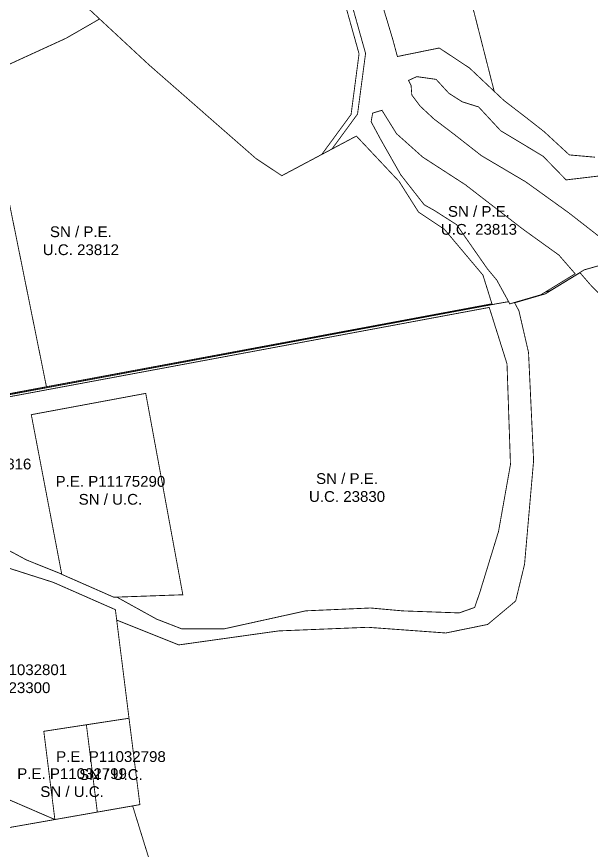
# Model space of a CAD drawing. Header units: metres. Extents: x 561401 to 594056, y 8460144 to 8508504.
# Drawn here: x 587021.2 to 587154.4, y 8500538.5 to 8500732 of the extents above; entities that cross this region are included whole.
import ezdxf

# ---------------------------------------------------------------- set-up
doc = ezdxf.new("R2010")
doc.units = ezdxf.units.M
for name, color, linetype in [('1.2. AFECTADOS BASE GRAFICA SUNARP', 150, 'Continuous'), ('1.2. BASE GRAFICA GORE', 76, 'Continuous'), ('1.2. BASE GRAFICA SUNARP', 150, 'Continuous'), ('1.3 ETIQUETA P.E. Y U.C.', 1, 'Continuous')]:
    doc.layers.add(name, color=color, linetype=linetype)
doc.styles.add('Arial', font='arial.ttf', dxfattribs={"height": 1})

msp = doc.modelspace()

# ---------------------------------------------------------------- linework, layer by layer
at = {"layer": '1.2. AFECTADOS BASE GRAFICA SUNARP', "color": 64, "linetype": 'Continuous', "lineweight": -3, "const_width": 0.2}
for points in [[(587088.05, 8500768.12), (587100.57, 8500723.39), (587098.72, 8500709.31), (587091.92, 8500700.03), (587083.56, 8500695.58), (587083.56, 8500695.58), (587094.27, 8500701.28), (587100.22, 8500709.4), (587102.08, 8500723.48), (587089.55, 8500768.2)], [(587161.71, 8500675.79), (587152.82, 8500673.25), (587144.85, 8500668.38), (587143.68, 8500668.03), (587142.73, 8500667.45), (587135.54, 8500665.35), (587135.26, 8500665.86), (587132.89, 8500665.45), (587006.18, 8500641.79), (586982.83, 8500637.49), (586982.79, 8500637.68), (586981.33, 8500637.4), (586979.88, 8500643.99), (586979.88, 8500643.99), (586973.3, 8500673.88), (586970.93, 8500685.51), (586970.93, 8500685.51), (586970.93, 8500685.51), (586966.21, 8500708.77), (586962.33, 8500727.89), (586962.23, 8500727.88), (586961.27, 8500732.8)], [(587018.42, 8500604.3), (587029.64, 8500600.71), (587044.05, 8500594.37), (587044.35, 8500591.96), (587058.75, 8500586.19), (587081.93, 8500589.44), (587102.59, 8500590.28), (587120.69, 8500588.96), (587130.41, 8500590.94), (587136.9, 8500596.38), (587138.96, 8500604.92), (587141.06, 8500628.99), (587139.88, 8500654.07), (587137.65, 8500663.76), (587136.65, 8500665.59), (587143.84, 8500667.69), (587151.82, 8500672.57), (587154.27, 8500669.74), (587160.41, 8500663.55)], [(586980.71, 8500636.57), (587130.77, 8500664.52), (587134.89, 8500651.43), (587135.69, 8500628.06), (587132.93, 8500612.56), (587128.6, 8500598.43), (587127.38, 8500594.88), (587123.79, 8500593.62), (587110.68, 8500594.09), (587103.22, 8500594.76), (587088.22, 8500594.1), (587069.31, 8500589.93), (587059.45, 8500589.91), (587053.59, 8500592.19), (587044.39, 8500597.28), (587043.68, 8500597.26), (587031.61, 8500602.57), (587031.6, 8500602.63), (587023.45, 8500605.9), (587014.32, 8500610.82)], [(587051.92, 8500536.31), (587048.05, 8500548.82), (587039.86, 8500547.39), (587030.01, 8500545.66), (586999.17, 8500540.23)]]:
    msp.add_lwpolyline(points, dxfattribs=at)
at = {"layer": '1.2. BASE GRAFICA GORE', "color": 64, "linetype": 'Continuous', "lineweight": -3, "const_width": 0.2}
for points in [[(587157.07, 8500695.13), (587148.6, 8500694.12), (587143.25, 8500699.62), (587133.42, 8500705.53), (587128.31, 8500711.05), (587124.52, 8500712.24), (587121.41, 8500714.22), (587118.45, 8500717.45), (587113.96, 8500718.09), (587112.05, 8500717.21), (587112.05, 8500717.21), (587112.64, 8500716.02), (587112.81, 8500713.81), (587114.73, 8500711.25), (587117.92, 8500708.28), (587122.63, 8500704.7), (587128.93, 8500699.76), (587139.26, 8500693.65), (587149.18, 8500686.51), (587158.1, 8500679.55)], [(587014.32, 8500610.82), (587023.45, 8500605.9), (587031.6, 8500602.63), (587024.54, 8500639.63), (587051.09, 8500644.57), (587059.69, 8500597.83), (587044.39, 8500597.28), (587053.59, 8500592.19), (587059.45, 8500589.91), (587069.31, 8500589.93), (587088.22, 8500594.1), (587103.22, 8500594.76), (587110.68, 8500594.09), (587123.79, 8500593.62), (587127.38, 8500594.88), (587128.6, 8500598.43), (587132.93, 8500612.56), (587135.69, 8500628.06), (587134.89, 8500651.43), (587134.89, 8500651.43), (587130.77, 8500664.52), (586980.71, 8500636.57)]]:
    msp.add_lwpolyline(points, dxfattribs=at)
msp.add_lwpolyline([(587135.54, 8500665.35), (587142.73, 8500667.45), (587150.7, 8500672.33), (587146.93, 8500676.67), (587138.57, 8500682.69), (587125.21, 8500693.01), (587115.34, 8500699.41), (587109.25, 8500704.86), (587105.88, 8500710.28), (587103.72, 8500709.62), (587103.37, 8500707.62), (587105.67, 8500703.35), (587110.23, 8500695.32), (587115.69, 8500688.34), (587118.02, 8500687.04), (587123.2, 8500683.73), (587130.34, 8500673.48), (587132.53, 8500670.85), (587135.54, 8500665.35)], close=True, dxfattribs=at)
at = {"layer": '1.2. BASE GRAFICA SUNARP', "color": 64, "linetype": 'Continuous', "lineweight": -3, "const_width": 0.2}
for points in [[(587156.72, 8500789.38), (587151.56, 8500808.48), (587147.2, 8500809.79), (587083.4, 8500813.94), (587085.23, 8500804.02), (587094.73, 8500772.26), (587116.52, 8500775.12), (587131.92, 8500714.68), (587134.16, 8500712.57), (587139.49, 8500708.46), (587143.51, 8500705.31), (587149.35, 8500699.92), (587155.31, 8500699.39)], [(587160.41, 8500663.55), (587154.27, 8500669.74), (587151.82, 8500672.57), (587143.84, 8500667.69), (587136.65, 8500665.59), (587137.65, 8500663.76), (587139.88, 8500654.07), (587141.06, 8500628.99), (587138.96, 8500604.92), (587136.9, 8500596.38), (587130.41, 8500590.94), (587120.69, 8500588.96), (587102.59, 8500590.28), (587081.93, 8500589.44), (587058.75, 8500586.19), (587044.35, 8500591.96), (587044.35, 8500591.96), (587049.73, 8500549.12), (587048.05, 8500548.82), (587051.92, 8500536.31)]]:
    msp.add_lwpolyline(points, dxfattribs=at)
for points in [[(587116.52, 8500775.12), (587094.73, 8500772.26), (587099.15, 8500757.49), (587108.42, 8500726.63), (587109.46, 8500722.76), (587119.17, 8500724.74), (587126.18, 8500720.1), (587131.92, 8500714.68), (587116.52, 8500775.12)], [(587088.05, 8500768.12), (587017.8, 8500754.51), (587018.88, 8500749.07), (587020.25, 8500749.07), (587020.4, 8500745.68), (587021.76, 8500744.6), (587026.1, 8500744.76), (587051.83, 8500720.83), (587076.67, 8500699.07), (587082.65, 8500695.09), (587091.92, 8500700.03), (587098.72, 8500709.31), (587100.57, 8500723.39), (587088.05, 8500768.12)], [(586962.33, 8500727.89), (586966.21, 8500708.77), (586987.27, 8500710.22), (587001.64, 8500712.8), (587032.61, 8500727), (587040.38, 8500731.47), (587026.1, 8500744.76), (587004.89, 8500736.08), (586984.44, 8500730.9), (586962.33, 8500727.89)], [(586966.21, 8500708.77), (586973.3, 8500673.88), (586981.33, 8500637.4), (587131.39, 8500665.36), (587129.31, 8500672.02), (587120.35, 8500682.67), (587114.37, 8500686.65), (587109.89, 8500693.72), (587099.95, 8500704.3), (587082.65, 8500695.09), (587076.67, 8500699.07), (587051.83, 8500720.84), (587040.38, 8500731.47), (587032.61, 8500727), (587001.64, 8500712.8), (586987.27, 8500710.22), (586966.21, 8500708.77)], [(586989.67, 8500710.68), (587004.68, 8500641.7), (587028.06, 8500646.1), (587013.49, 8500718.24), (587001.58, 8500712.8), (586989.67, 8500710.68)], [(587024.54, 8500639.63), (587031.61, 8500602.57), (587043.68, 8500597.26), (587059.69, 8500597.83), (587051.09, 8500644.57), (587024.54, 8500639.63)], [(586991.83, 8500619.39), (586984.44, 8500618.07), (586989.67, 8500590.47), (587010.03, 8500594.15), (587011.84, 8500584.32), (586991.54, 8500580.65), (586995.3, 8500560.66), (587030.01, 8500545.66), (587027.44, 8500566.14), (587047.21, 8500569.17), (587044.05, 8500594.37), (587029.64, 8500600.71), (587018.42, 8500604.3), (587012.83, 8500606.78), (587000.79, 8500614.27), (586991.83, 8500619.39)], [(587037.32, 8500567.66), (587027.44, 8500566.14), (587030.01, 8500545.66), (587039.86, 8500547.39), (587037.32, 8500567.66)], [(587047.21, 8500569.17), (587037.32, 8500567.66), (587039.86, 8500547.39), (587049.73, 8500549.12), (587047.21, 8500569.17)], [(586995.3, 8500560.66), (586999.17, 8500540.23), (587030.01, 8500545.66), (586995.3, 8500560.66)]]:
    msp.add_lwpolyline(points, close=True, dxfattribs=at)

# ---------------------------------------------------------------- texts
at = {"layer": '1.3 ETIQUETA P.E. Y U.C.', "color": 1, "char_height": 2.5, "attachment_point": 5, "style": 'Arial'}
for s, insert in [('SN / P.E.\\PU.C. 23813', (587128.37, 8500684.71)), ('SN / P.E.\\PU.C. 23812', (587036.04, 8500679.98)), ('P.E. P11055816\\PSN / U.C.', (587011.83, 8500626.08)), ('SN / P.E.\\PU.C. 23830', (587097.78, 8500622.7)), ('P.E. P11175290\\PSN / U.C.', (587042.9, 8500622.05)), ('P.E. P11032801\\PU.C. 23300', (587020.14, 8500578.33)), ('P.E. P11032798\\PSN / U.C.', (587043.02, 8500558.17)), ('P.E. P11032799\\PSN / U.C.', (587034, 8500554.21))]:
    msp.add_mtext(s, dxfattribs=dict(at, insert=insert))

doc.saveas('drawing.dxf')
